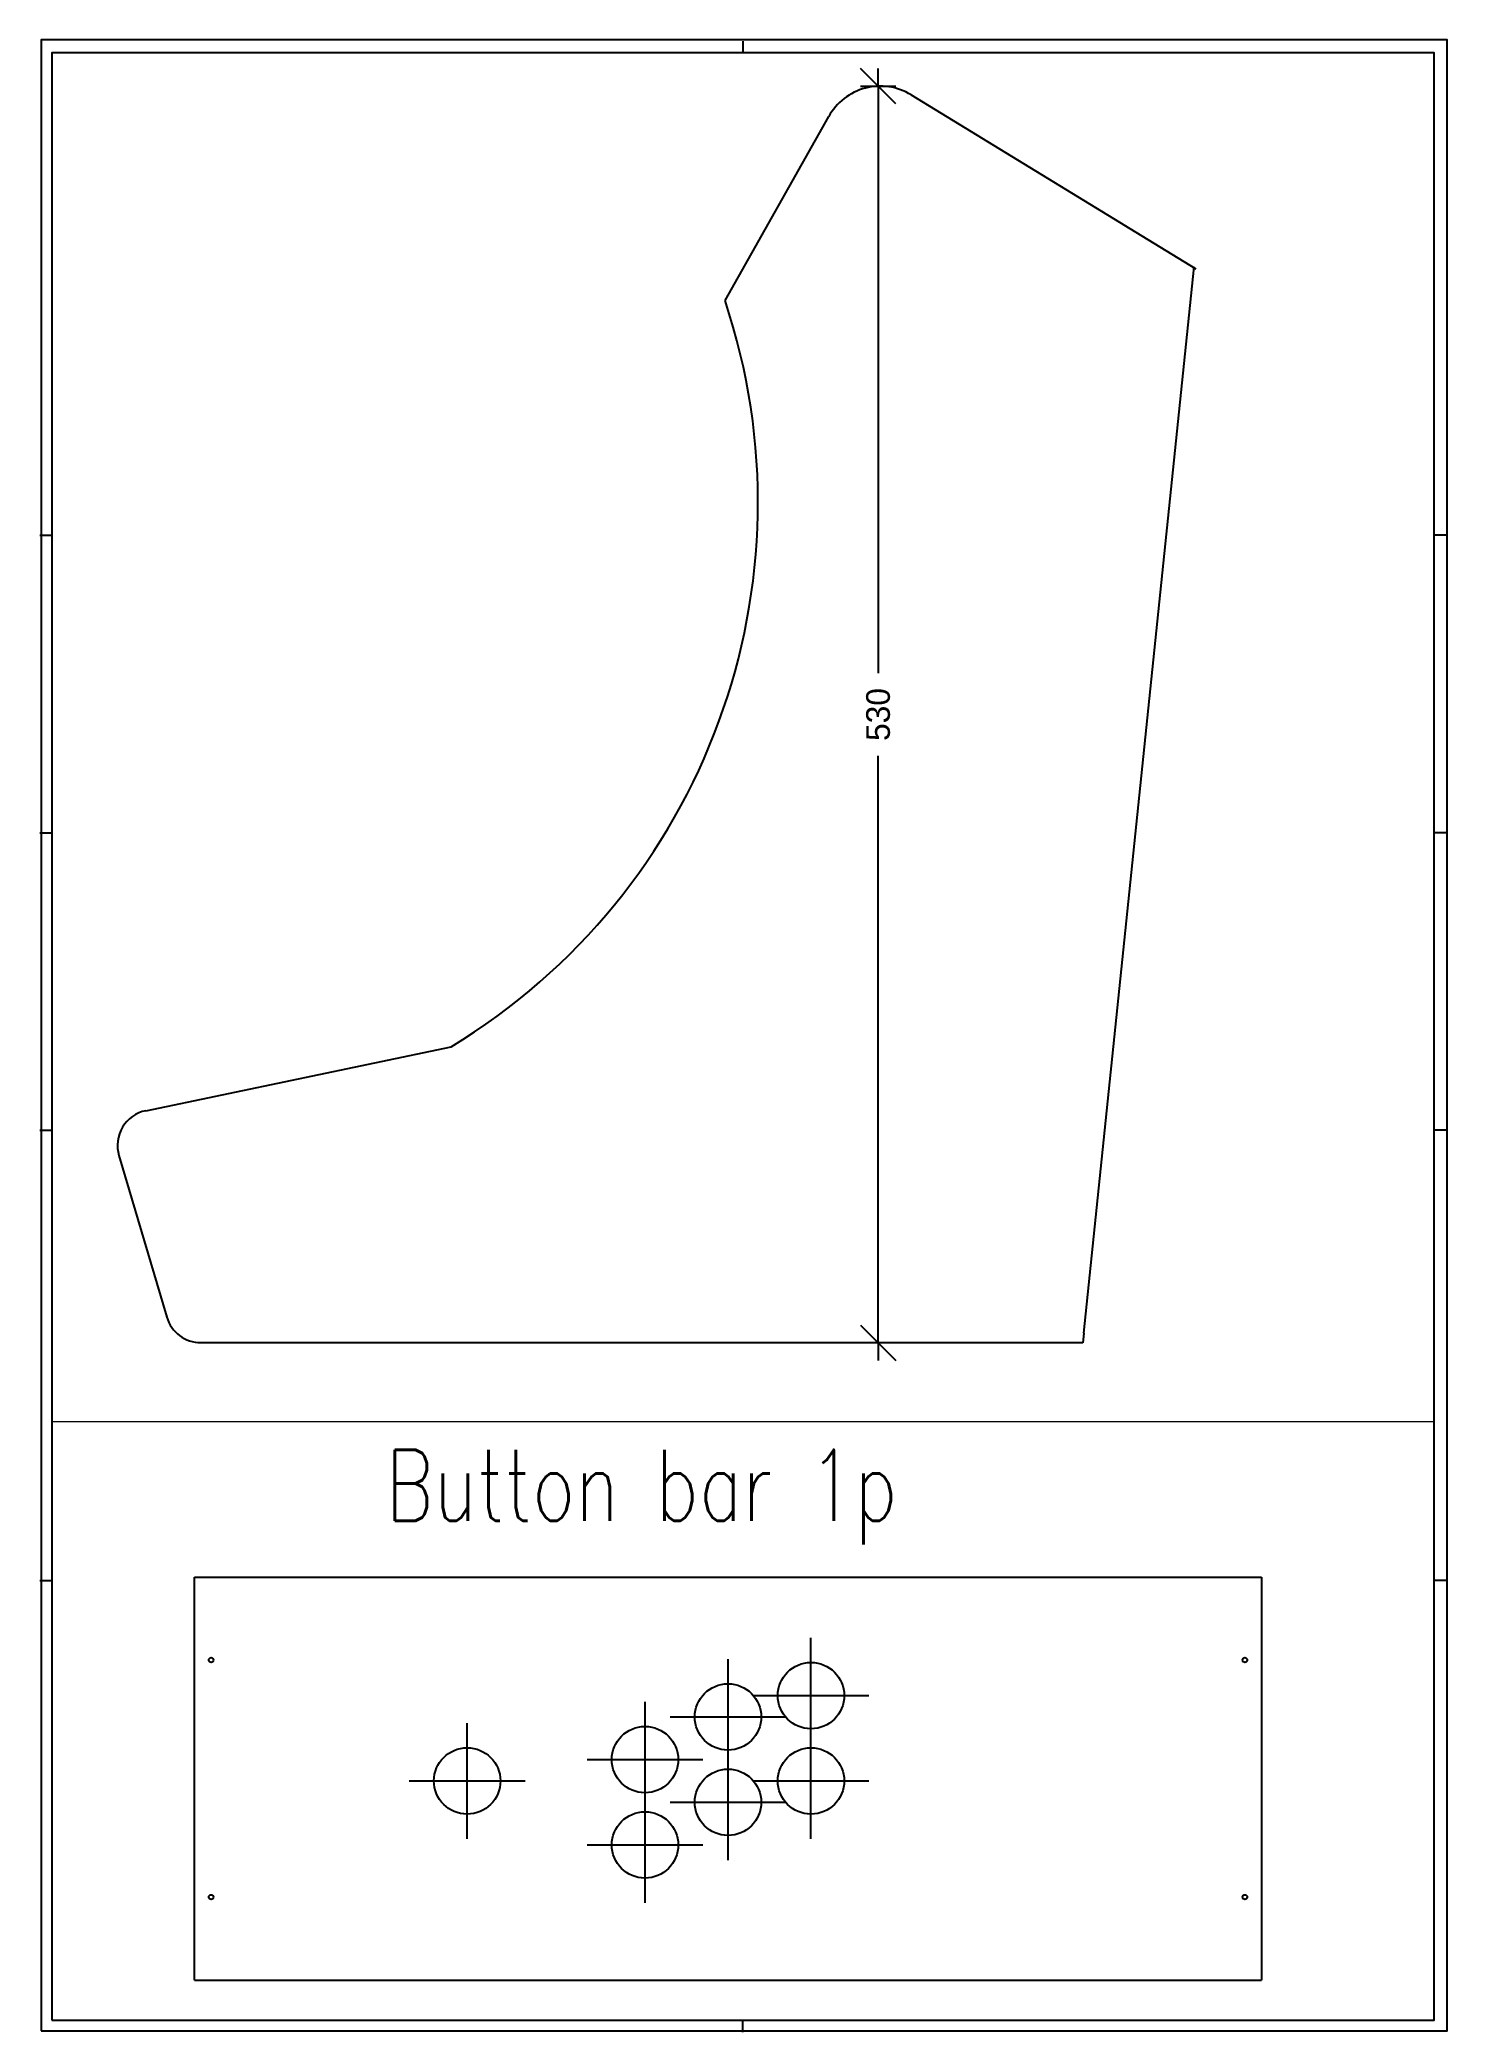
# Paper-space layout 'Layout3 (2)' of a CAD drawing. Header units: millimetres. Extents: x 0 to 593, y 0 to 840.
# The model-space entities are those that its viewports show. They can reach past a viewport. Long polylines and large blocks are cut down to what shows.
import ezdxf

# ---------------------------------------------------------------- set-up
doc = ezdxf.new("R2010")
doc.units = ezdxf.units.MM
doc.header["$LTSCALE"] = 100
doc.layers.get('0').update_dxf_attribs({"lineweight": 25})
for name, color, linetype in [('BL$2A---_SNIJLIJN', 1, 'Continuous'), ('BL$2B---_PS-KADER', 5, 'Continuous'), ('BL$8V---_VOUWLIJN', 4, 'Continuous')]:
    doc.layers.add(name, color=color, linetype=linetype)
doc.layers.add('BL$3A---_VPORTS', color=2, linetype='Continuous', plot=False)
doc.styles.add('Arch-Dim', font='romans.shx', dxfattribs={"width": 0.75})
doc.dimstyles.new('BYG', dxfattribs={"dimscale": 0, "dimtxt": 2, "dimasz": 1.5, "dimexe": 1.25, "dimexo": 0.625, "dimgap": 1, "dimtad": 0, "dimdec": 0, "dimzin": 0, "dimdsep": 46, "dimtxsty": 'Standard', "dimblk1": 'BTSKRAM', "dimblk2": 'BTSKRAM', "dimsah": 1, "dimcen": 1.5, "dimse1": 1, "dimse2": 1, "dimadec": 0, "dimazin": 0, "dimtfac": 1, "dimtdec": 0, "dimtofl": 0, "dimtmove": 1, "dimatfit": 3, "dimldrblk": 'BTSKRAM', "dimfxl": 1, "dimtolj": 1, "dimtzin": 0, "dimarcsym": 0})

# ---------------------------------------------------------------- blocks, each defined once
blk = doc.blocks.new('side')
for p, q in [((10284.07, 108.98), (10404.09, 35.62)), ((10205.56, 22.21), (10249.26, 99.84)), ((10356.86, -413.43), (10403.44, 36.37)), ((9961.24, -319.59), (10089.99, -292.6)), ((9949.94, -338.53), (9970.1, -406.69)), ((9984.48, -417.43), (10356.45, -417.43)), ((10356.86, -413.43), (10356.44, -417.49))]:
    blk.add_line(p, q)
for centre, radius, start, end in [((10271.08, 87.62), 25, 58.68954, 150.74423), ((9950.93, -62.93), 268.48, 301.19324, 18.48853), ((9964.32, -334.27), 15, 101.84208, 196.47837), ((9984.48, -402.43), 15, 196.47837, 270)]:
    blk.add_arc(centre, radius, start, end)
blk = doc.blocks.new('BTSKRAM')
for p, q in [((-1, -1), (1, 1)), ((0, 0), (-1, 0)), ((0, 1), (0, -1)), ((0, 0), (1, 0))]:
    blk.add_line(p, q)
blk = doc.blocks.new('*D70')
at = {"color": 0, "lineweight": -2, "transparency": 16777216}
for p, q in [((10183.14, -286.74), (10183.14, -526.8)), ((10183.14, -801.86), (10183.14, -561.8))]:
    blk.add_line(p, q, dxfattribs=at)
at = {"layer": 'Defpoints', "color": 0, "transparency": 16777216}
for p in [(10183.08, -279.24), (10005.14, -809.36), (10183.14, -809.36)]:
    blk.add_point(p, dxfattribs=at)
at = {"color": 0, "lineweight": -2, "transparency": 16777216, "xscale": 7.5, "yscale": 7.5, "zscale": 7.5}
for p, rotation in [((10183.14, -279.24), 90), ((10183.14, -809.36), 270)]:
    blk.add_blockref('BTSKRAM', p, dxfattribs=dict(at, rotation=rotation))
at = {"color": 0, "transparency": 16777216, "insert": (10183.14, -544.3), "char_height": 10, "attachment_point": 5, "rotation": 90}
blk.add_mtext('\\A1;530', dxfattribs=at)

msp = doc.modelspace()

# ---------------------------------------------------------------- linework, layer by layer
for p, q in [((10615.09, 1958.98), (11065.09, 1958.98)), ((10615.09, 1788.98), (10615.09, 1958.98)), ((11065.09, 1958.98), (11065.09, 1788.98)), ((10875.09, 1908.98), (10875.09, 1933.39)), ((10840.09, 1899.98), (10840.09, 1924.39)), ((10850.68, 1908.98), (10875.09, 1908.98)), ((10875.09, 1884.56), (10875.09, 1908.98)), ((10875.09, 1908.98), (10899.51, 1908.98)), ((10805.09, 1881.98), (10805.09, 1906.39)), ((10815.68, 1899.98), (10840.09, 1899.98)), ((10840.09, 1875.56), (10840.09, 1899.98)), ((10840.09, 1899.98), (10864.51, 1899.98)), ((10730.09, 1872.98), (10730.09, 1897.39)), ((10875.09, 1872.98), (10875.09, 1897.39)), ((10840.09, 1863.98), (10840.09, 1888.39)), ((10780.68, 1881.98), (10805.09, 1881.98)), ((10805.09, 1857.56), (10805.09, 1881.98)), ((10805.09, 1881.98), (10829.51, 1881.98)), ((10705.68, 1872.98), (10730.09, 1872.98)), ((10730.09, 1848.56), (10730.09, 1872.98)), ((10730.09, 1872.98), (10754.51, 1872.98)), ((10805.09, 1845.98), (10805.09, 1870.39)), ((10850.68, 1872.98), (10875.09, 1872.98)), ((10875.09, 1848.56), (10875.09, 1872.98)), ((10875.09, 1872.98), (10899.51, 1872.98)), ((10815.68, 1863.98), (10840.09, 1863.98)), ((10840.09, 1839.56), (10840.09, 1863.98)), ((10840.09, 1863.98), (10864.51, 1863.98)), ((10780.68, 1845.98), (10805.09, 1845.98)), ((10805.09, 1821.56), (10805.09, 1845.98)), ((10805.09, 1845.98), (10829.51, 1845.98)), ((10615.09, 1788.98), (11065.09, 1788.98))]:
    msp.add_line(p, q)
for centre, radius in [((10622.09, 1923.98), 1), ((11058.09, 1923.98), 1), ((10875.09, 1908.98), 14), ((10840.09, 1899.98), 14), ((10805.09, 1881.98), 14), ((10730.09, 1872.98), 14), ((10875.09, 1872.98), 14), ((10840.09, 1863.98), 14), ((10805.09, 1845.98), 14), ((10622.09, 1823.98), 1), ((11058.09, 1823.98), 1)]:
    msp.add_circle(centre, radius)

# ---------------------------------------------------------------- block references
msp.add_blockref('side', (-87, -391.86))

# ---------------------------------------------------------------- texts
at = {"insert": (10695.7, 2012.71), "char_height": 30, "width": 870.4184, "attachment_point": 1, "style": 'Arch-Dim'}
msp.add_mtext('Button bar 1p', dxfattribs=at)

# ---------------------------------------------------------------- dimensions: what is measured, and where the dimension line sits
dim = msp.add_linear_dim(base=(10183.14, -809.36), p1=(10183.08, -279.24), p2=(10005.14, -809.36), angle=90, dimstyle='BYG', override={"dimscale": 5})
dim.commit()
dim.dimension.update_dxf_attribs({"geometry": '*D70', "text_midpoint": (10183.14, -544.3)})

psp = doc.layouts.new('Layout3 (2)')

# ---------------------------------------------------------------- linework, layer by layer
at = {"layer": 'BL$2A---_SNIJLIJN'}
psp.add_lwpolyline([(0.49, 0.5), (593.49, 0.5), (593.49, 840.5), (0.49, 840.5)], close=True, dxfattribs=at)
at = {"layer": 'BL$2B---_PS-KADER'}
psp.add_lwpolyline([(5, 5), (588, 5), (588, 835), (5, 835)], close=True, dxfattribs=at)
at = {"layer": 'BL$8V---_VOUWLIJN'}
for p, q in [((296.49, 840), (296.49, 835)), ((0, 631.5), (5, 631.5)), ((593, 631.5), (588, 631.5)), ((0, 506), (5, 506)), ((593, 506), (588, 506)), ((0, 380.5), (5, 380.5)), ((593, 380.5), (588, 380.5)), ((0, 190.5), (5, 190.5)), ((593, 190.5), (588, 190.5)), ((296.49, 0), (296.49, 5))]:
    psp.add_line(p, q, dxfattribs=at)

# ---------------------------------------------------------------- viewports
at = {"layer": '0'}
psp.add_viewport(center=(296.5, 131.25), size=(583, 252.4933), view_center_point=(10846.38, 1898.24), view_height=252.4933, status=3, dxfattribs=at)
at = {"layer": 'BL$3A---_VPORTS'}
psp.add_viewport(center=(296.5, 420), size=(583, 830), view_center_point=(10126.09, -680.18), view_height=830, dxfattribs=at)

doc.saveas('drawing.dxf')
